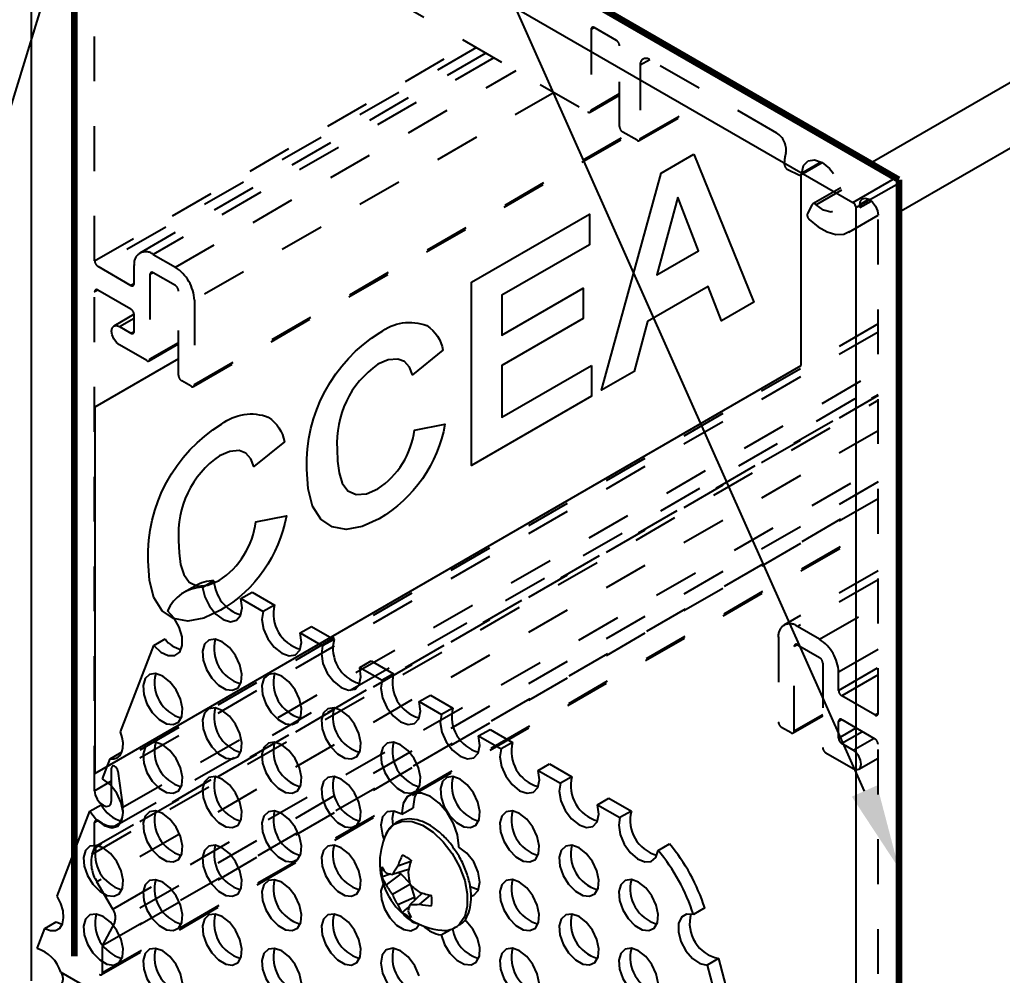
# Model space of a CAD drawing. Extents: x 0 to 13.3, y -7.3 to 0.
# Drawn here: x 2.939 to 5.13, y -5.794 to -3.664 of the extents above; entities that cross this region are included whole.
import ezdxf
from ezdxf import colors
from ezdxf.entities.mleader import LeaderData, LeaderLine
from ezdxf.math import Vec2, Vec3

# ---------------------------------------------------------------- set-up
doc = ezdxf.new("R2010")
doc.units = 0
doc.header["$LTSCALE"] = 0.5
doc.header["$MEASUREMENT"] = 0
doc.linetypes.add('HIDDEN2', pattern=[0.1875, 0.125, -0.0625])
for name, color, linetype in [('Brackets', 181, 'CONTINUOUS'), ('End Cap', 92, 'CONTINUOUS'), ('FAB DWG', 221, 'CONTINUOUS'), ('Hardware', 242, 'CONTINUOUS'), ('Housing', 150, 'CONTINUOUS')]:
    doc.layers.add(name, color=color, linetype=linetype)
doc.styles.add('LSAD_Standard', font='arial.ttf')

msp = doc.modelspace()

# ---------------------------------------------------------------- linework, layer by layer
at = {"layer": 'Brackets', "transparency": 16777216}
for p, q in [((3.33, -4.926), (3.3046, -4.9406)), ((3.3717, -4.9144), (3.3464, -4.929)), ((3.4316, -4.9542), (3.457, -4.9395)), ((3.457, -4.9395), (3.5069, -4.9684)), ((3.4316, -4.9542), (3.4815, -4.983)), ((3.5069, -4.9684), (3.4815, -4.983)), ((3.5642, -5.0307), (3.5895, -5.0161)), ((3.5895, -5.0161), (3.6395, -5.0449)), ((3.5642, -5.0307), (3.6141, -5.0596)), ((3.1634, -5.2512), (3.2375, -5.0588)), ((3.2375, -5.0588), (3.2629, -5.0441)), ((3.6395, -5.0449), (3.6141, -5.0596)), ((3.6967, -5.1073), (3.7221, -5.0926)), ((3.7221, -5.0926), (3.7721, -5.1214)), ((3.6967, -5.1073), (3.7467, -5.1361)), ((3.7721, -5.1214), (3.7467, -5.1361)), ((3.8293, -5.1838), (3.8547, -5.1691)), ((3.8547, -5.1691), (3.9047, -5.198)), ((3.8293, -5.1838), (3.8793, -5.2126)), ((3.9047, -5.198), (3.8793, -5.2126)), ((3.9619, -5.2603), (3.9873, -5.2457)), ((3.9873, -5.2457), (4.0372, -5.2745)), ((3.9619, -5.2603), (4.0119, -5.2892)), ((4.0372, -5.2745), (4.0119, -5.2892)), ((3.1402, -5.3114), (3.1656, -5.2967)), ((3.1231, -5.3557), (3.1402, -5.3114)), ((4.0945, -5.3369), (4.1199, -5.3222)), ((4.1199, -5.3222), (4.1698, -5.3511)), ((4.0945, -5.3369), (4.1444, -5.3657)), ((4.1698, -5.3511), (4.1444, -5.3657)), ((4.2271, -5.4134), (4.2524, -5.3988)), ((4.2524, -5.3988), (4.3024, -5.4276)), ((3.0224, -5.6171), (3.0952, -5.4281)), ((3.0952, -5.4281), (3.1206, -5.4135)), ((3.7907, -5.4349), (3.816, -5.4202)), ((3.7907, -5.4319), (3.7907, -5.4349)), ((3.816, -5.4173), (3.816, -5.4202)), ((4.2271, -5.4134), (4.277, -5.4422)), ((4.3024, -5.4276), (4.277, -5.4422)), ((3.9179, -5.5083), (3.9179, -5.5054)), ((4.3622, -5.5155), (4.3876, -5.5008)), ((4.4661, -5.6437), (4.4407, -5.6583)), ((2.9774, -5.7339), (2.9945, -5.6896)), ((2.9945, -5.6896), (3.0199, -5.6749)), ((3.8782, -5.7037), (3.8983, -5.6921)), ((4.4965, -5.7563), (4.4711, -5.7709)), ((4.4965, -5.7563), (4.5706, -6.0343)), ((4.4711, -5.7709), (4.5452, -6.049)), ((3.0306, -5.7868), (3.087, -5.8193))]:
    msp.add_line(p, q, dxfattribs=at)
at = {"layer": 'Brackets', "transparency": 16777216, "flags": 128}
for points in [[(3.3464, -4.929), (3.3513, -4.9501), (3.3617, -4.971), (3.3761, -4.9887), (3.3925, -5.0007), (3.4086, -5.0055), (3.4221, -5.0022), (3.4311, -4.9914), (3.4344, -4.9746), (3.4316, -4.9542)], [(3.2375, -5.0588), (3.2533, -5.0733), (3.2698, -5.0811), (3.2845, -5.081), (3.2955, -5.0732), (3.3013, -5.0586), (3.3009, -5.0393), (3.2945, -5.0181), (3.283, -4.9978), (3.2679, -4.9813)], [(3.4815, -4.983), (3.4787, -5.0007), (3.4823, -5.022), (3.492, -5.0437), (3.5062, -5.0626), (3.5228, -5.076), (3.5395, -5.0819), (3.5537, -5.0793), (3.5634, -5.0687), (3.567, -5.0517), (3.5642, -5.0307)], [(3.3903, -5.0505), (3.3743, -5.0447), (3.3605, -5.0466), (3.3507, -5.056), (3.3462, -5.0714), (3.3477, -5.091), (3.355, -5.1119), (3.367, -5.1315), (3.3821, -5.147), (3.3984, -5.1564), (3.4135, -5.1584), (3.4255, -5.1527), (3.4328, -5.1401), (3.4343, -5.1222), (3.4298, -5.1016), (3.42, -5.081), (3.4062, -5.0632), (3.3903, -5.0505)], [(3.6141, -5.0596), (3.6112, -5.0772), (3.6149, -5.0985), (3.6245, -5.1202), (3.6388, -5.1392), (3.6554, -5.1526), (3.6721, -5.1584), (3.6863, -5.1559), (3.6959, -5.1453), (3.6996, -5.1282), (3.6967, -5.1073)], [(3.2577, -5.1271), (3.2417, -5.1213), (3.2279, -5.1232), (3.2181, -5.1325), (3.2137, -5.148), (3.2152, -5.1675), (3.2224, -5.1885), (3.2344, -5.2081), (3.2496, -5.2236), (3.2658, -5.233), (3.2809, -5.2349), (3.2929, -5.2292), (3.3002, -5.2166), (3.3017, -5.1988), (3.2972, -5.1782), (3.2874, -5.1576), (3.2736, -5.1397), (3.2577, -5.1271)], [(3.5228, -5.1271), (3.5069, -5.1213), (3.4931, -5.1232), (3.4833, -5.1325), (3.4788, -5.148), (3.4803, -5.1675), (3.4876, -5.1885), (3.4996, -5.208), (3.5147, -5.2236), (3.531, -5.2329), (3.5461, -5.2349), (3.5581, -5.2292), (3.5653, -5.2166), (3.5668, -5.1988), (3.5624, -5.1782), (3.5526, -5.1576), (3.5388, -5.1397), (3.5228, -5.1271)], [(3.7467, -5.1361), (3.7438, -5.1538), (3.7475, -5.175), (3.7571, -5.1967), (3.7713, -5.2157), (3.788, -5.2291), (3.8047, -5.235), (3.8189, -5.2324), (3.8285, -5.2218), (3.8322, -5.2048), (3.8293, -5.1838)], [(3.3903, -5.2036), (3.3743, -5.1978), (3.3605, -5.1997), (3.3507, -5.2091), (3.3462, -5.2245), (3.3477, -5.2441), (3.355, -5.265), (3.367, -5.2846), (3.3821, -5.3001), (3.3984, -5.3095), (3.4135, -5.3115), (3.4255, -5.3058), (3.4328, -5.2932), (3.4343, -5.2753), (3.4298, -5.2547), (3.42, -5.2341), (3.4062, -5.2163), (3.3903, -5.2036)], [(3.6554, -5.2036), (3.6395, -5.1978), (3.6256, -5.1997), (3.6159, -5.209), (3.6114, -5.2245), (3.6129, -5.2441), (3.6202, -5.265), (3.6322, -5.2846), (3.6473, -5.3001), (3.6635, -5.3095), (3.6787, -5.3114), (3.6907, -5.3057), (3.6979, -5.2931), (3.6994, -5.2753), (3.695, -5.2547), (3.6852, -5.2341), (3.6714, -5.2163), (3.6554, -5.2036)], [(3.8793, -5.2126), (3.8764, -5.2303), (3.8801, -5.2516), (3.8897, -5.2733), (3.9039, -5.2922), (3.9206, -5.3056), (3.9373, -5.3115), (3.9515, -5.3089), (3.9611, -5.2984), (3.9648, -5.2813), (3.9619, -5.2603)], [(3.1402, -5.3114), (3.1488, -5.3114), (3.1563, -5.3088), (3.1624, -5.3036), (3.1666, -5.2961), (3.1689, -5.2866), (3.1691, -5.2756), (3.1672, -5.2636), (3.1634, -5.2512)], [(3.2577, -5.2802), (3.2417, -5.2744), (3.2279, -5.2763), (3.2181, -5.2856), (3.2137, -5.3011), (3.2152, -5.3206), (3.2224, -5.3416), (3.2344, -5.3612), (3.2496, -5.3767), (3.2658, -5.3861), (3.2809, -5.388), (3.2929, -5.3823), (3.3002, -5.3697), (3.3017, -5.3519), (3.2972, -5.3313), (3.2874, -5.3107), (3.2736, -5.2928), (3.2577, -5.2802)], [(3.5228, -5.2802), (3.5069, -5.2744), (3.4931, -5.2763), (3.4833, -5.2856), (3.4788, -5.3011), (3.4803, -5.3206), (3.4876, -5.3416), (3.4996, -5.3611), (3.5147, -5.3767), (3.531, -5.386), (3.5461, -5.388), (3.5581, -5.3823), (3.5653, -5.3697), (3.5668, -5.3519), (3.5624, -5.3313), (3.5526, -5.3107), (3.5388, -5.2928), (3.5228, -5.2802)], [(3.788, -5.2801), (3.772, -5.2744), (3.7582, -5.2763), (3.7484, -5.2856), (3.744, -5.3011), (3.7455, -5.3206), (3.7527, -5.3416), (3.7647, -5.3611), (3.7799, -5.3766), (3.7961, -5.386), (3.8113, -5.388), (3.8233, -5.3823), (3.8305, -5.3697), (3.832, -5.3519), (3.8276, -5.3313), (3.8178, -5.3106), (3.804, -5.2928), (3.788, -5.2801)], [(4.0119, -5.2892), (4.009, -5.3068), (4.0126, -5.3281), (4.0223, -5.3498), (4.0365, -5.3688), (4.0532, -5.3822), (4.0698, -5.388), (4.084, -5.3855), (4.0937, -5.3749), (4.0973, -5.3579), (4.0945, -5.3369)], [(3.0952, -5.4281), (3.1099, -5.447), (3.127, -5.4599), (3.1438, -5.4648), (3.1577, -5.4611), (3.1666, -5.4492), (3.1692, -5.431), (3.1651, -5.4093), (3.1549, -5.3874), (3.1402, -5.3685), (3.1231, -5.3557)], [(3.3903, -5.3567), (3.3743, -5.3509), (3.3605, -5.3528), (3.3507, -5.3622), (3.3462, -5.3776), (3.3477, -5.3972), (3.355, -5.4181), (3.367, -5.4377), (3.3821, -5.4532), (3.3984, -5.4626), (3.4135, -5.4646), (3.4255, -5.4589), (3.4328, -5.4463), (3.4343, -5.4284), (3.4298, -5.4078), (3.42, -5.3872), (3.4062, -5.3694), (3.3903, -5.3567)], [(3.6554, -5.3567), (3.6395, -5.3509), (3.6256, -5.3528), (3.6159, -5.3621), (3.6114, -5.3776), (3.6129, -5.3972), (3.6202, -5.4181), (3.6322, -5.4377), (3.6473, -5.4532), (3.6635, -5.4626), (3.6787, -5.4645), (3.6907, -5.4588), (3.6979, -5.4462), (3.6994, -5.4284), (3.695, -5.4078), (3.6852, -5.3872), (3.6714, -5.3694), (3.6554, -5.3567)], [(3.9206, -5.3567), (3.9046, -5.3509), (3.8908, -5.3528), (3.881, -5.3621), (3.8766, -5.3776), (3.8781, -5.3971), (3.8853, -5.4181), (3.8973, -5.4377), (3.9125, -5.4532), (3.9287, -5.4626), (3.9439, -5.4645), (3.9559, -5.4588), (3.9631, -5.4462), (3.9646, -5.4284), (3.9601, -5.4078), (3.9504, -5.3872), (3.9366, -5.3693), (3.9206, -5.3567)], [(4.1444, -5.3657), (4.1416, -5.3834), (4.1452, -5.4047), (4.1549, -5.4264), (4.1691, -5.4453), (4.1858, -5.4587), (4.2024, -5.4646), (4.2166, -5.462), (4.2263, -5.4514), (4.2299, -5.4344), (4.2271, -5.4134)], [(3.9179, -5.5054), (3.9148, -5.4809), (3.9058, -5.4552), (3.8917, -5.4308), (3.874, -5.4101), (3.8543, -5.3952), (3.8346, -5.3874), (3.8169, -5.3876), (3.8028, -5.3958), (3.7938, -5.411), (3.7907, -5.4319)], [(3.8238, -5.3866), (3.8192, -5.3964), (3.816, -5.4173)], [(3.2577, -5.4333), (3.2417, -5.4275), (3.2279, -5.4294), (3.2181, -5.4387), (3.2137, -5.4542), (3.2152, -5.4737), (3.2224, -5.4947), (3.2344, -5.5143), (3.2496, -5.5298), (3.2658, -5.5392), (3.2809, -5.5411), (3.2929, -5.5354), (3.3002, -5.5228), (3.3017, -5.505), (3.2972, -5.4844), (3.2874, -5.4638), (3.2736, -5.4459), (3.2577, -5.4333)], [(3.5228, -5.4333), (3.5069, -5.4275), (3.4931, -5.4294), (3.4833, -5.4387), (3.4788, -5.4542), (3.4803, -5.4737), (3.4876, -5.4947), (3.4996, -5.5142), (3.5147, -5.5298), (3.531, -5.5391), (3.5461, -5.5411), (3.5581, -5.5354), (3.5653, -5.5228), (3.5668, -5.505), (3.5624, -5.4844), (3.5526, -5.4638), (3.5388, -5.4459), (3.5228, -5.4333)], [(3.7907, -5.4349), (3.7729, -5.4276), (3.7577, -5.4296), (3.7474, -5.4406), (3.7438, -5.4588), (3.7474, -5.4811), (3.7509, -5.4905)], [(3.7721, -5.4275), (3.7692, -5.4441), (3.7707, -5.4583)], [(4.0532, -5.4332), (4.0372, -5.4274), (4.0234, -5.4293), (4.0136, -5.4387), (4.0092, -5.4541), (4.0107, -5.4737), (4.0179, -5.4946), (4.0299, -5.5142), (4.045, -5.5297), (4.0613, -5.5391), (4.0764, -5.5411), (4.0884, -5.5354), (4.0957, -5.5227), (4.0972, -5.5049), (4.0927, -5.4843), (4.0829, -5.4637), (4.0691, -5.4459), (4.0532, -5.4332)], [(4.277, -5.4422), (4.2741, -5.4594), (4.2775, -5.48), (4.2865, -5.5012), (4.3, -5.5201), (4.3161, -5.5339), (4.3325, -5.5407), (4.3469, -5.5397), (4.3573, -5.5308), (4.3622, -5.5155)], [(3.1251, -5.5098), (3.1091, -5.5041), (3.0953, -5.506), (3.0855, -5.5153), (3.0811, -5.5308), (3.0826, -5.5503), (3.0898, -5.5713), (3.1018, -5.5908), (3.117, -5.6064), (3.1332, -5.6157), (3.1484, -5.6177), (3.1604, -5.612), (3.1676, -5.5994), (3.1691, -5.5816), (3.1647, -5.561), (3.1549, -5.5404), (3.1411, -5.5225), (3.1251, -5.5098)], [(3.3903, -5.5098), (3.3743, -5.504), (3.3605, -5.506), (3.3507, -5.5153), (3.3462, -5.5307), (3.3477, -5.5503), (3.355, -5.5712), (3.367, -5.5908), (3.3821, -5.6063), (3.3984, -5.6157), (3.4135, -5.6177), (3.4255, -5.612), (3.4328, -5.5994), (3.4343, -5.5815), (3.4298, -5.5609), (3.42, -5.5403), (3.4062, -5.5225), (3.3903, -5.5098)], [(3.6554, -5.5098), (3.6395, -5.504), (3.6256, -5.5059), (3.6159, -5.5152), (3.6114, -5.5307), (3.6129, -5.5503), (3.6202, -5.5712), (3.6322, -5.5908), (3.6473, -5.6063), (3.6635, -5.6157), (3.6787, -5.6176), (3.6907, -5.6119), (3.6979, -5.5993), (3.6994, -5.5815), (3.695, -5.5609), (3.6852, -5.5403), (3.6714, -5.5225), (3.6554, -5.5098)], [(3.9451, -5.6174), (3.9509, -5.6154), (3.9612, -5.6045), (3.9648, -5.5863), (3.9612, -5.564), (3.9509, -5.5411), (3.9356, -5.5215), (3.9179, -5.5083)], [(4.1858, -5.5097), (4.1698, -5.504), (4.156, -5.5059), (4.1462, -5.5152), (4.1417, -5.5307), (4.1432, -5.5502), (4.1505, -5.5712), (4.1625, -5.5907), (4.1776, -5.6063), (4.1939, -5.6156), (4.209, -5.6176), (4.221, -5.6119), (4.2283, -5.5993), (4.2298, -5.5815), (4.2253, -5.5609), (4.2155, -5.5403), (4.2017, -5.5224), (4.1858, -5.5097)], [(3.2577, -5.5864), (3.2417, -5.5806), (3.2279, -5.5825), (3.2181, -5.5918), (3.2137, -5.6073), (3.2152, -5.6268), (3.2224, -5.6478), (3.2344, -5.6674), (3.2496, -5.6829), (3.2658, -5.6923), (3.2809, -5.6942), (3.2929, -5.6885), (3.3002, -5.6759), (3.3017, -5.6581), (3.2972, -5.6375), (3.2874, -5.6169), (3.2736, -5.599), (3.2577, -5.5864)], [(3.5228, -5.5864), (3.5069, -5.5806), (3.4931, -5.5825), (3.4833, -5.5918), (3.4788, -5.6073), (3.4803, -5.6268), (3.4876, -5.6478), (3.4996, -5.6674), (3.5147, -5.6829), (3.531, -5.6922), (3.5461, -5.6942), (3.5581, -5.6885), (3.5653, -5.6759), (3.5668, -5.6581), (3.5624, -5.6375), (3.5526, -5.6169), (3.5388, -5.599), (3.5228, -5.5864)], [(4.0532, -5.5863), (4.0372, -5.5805), (4.0234, -5.5824), (4.0136, -5.5918), (4.0092, -5.6072), (4.0107, -5.6268), (4.0179, -5.6477), (4.0299, -5.6673), (4.045, -5.6828), (4.0613, -5.6922), (4.0764, -5.6942), (4.0884, -5.6885), (4.0957, -5.6758), (4.0972, -5.658), (4.0927, -5.6374), (4.0829, -5.6168), (4.0691, -5.599), (4.0532, -5.5863)], [(4.3183, -5.5863), (4.3024, -5.5805), (4.2886, -5.5824), (4.2788, -5.5917), (4.2743, -5.6072), (4.2758, -5.6267), (4.2831, -5.6477), (4.2951, -5.6673), (4.3102, -5.6828), (4.3265, -5.6922), (4.3416, -5.6941), (4.3536, -5.6884), (4.3608, -5.6758), (4.3623, -5.658), (4.3579, -5.6374), (4.3481, -5.6168), (4.3343, -5.5989), (4.3183, -5.5863)], [(3.7492, -5.5906), (3.7442, -5.6052), (3.7451, -5.6247), (3.7519, -5.6459), (3.7636, -5.6659), (3.7788, -5.682), (3.7952, -5.6919), (3.8107, -5.6943), (3.823, -5.6888), (3.829, -5.68)], [(3.9433, -5.5956), (3.961, -5.6028), (3.9618, -5.6029)], [(2.9945, -5.6896), (3.0072, -5.6941), (3.0187, -5.6937), (3.0279, -5.6885), (3.034, -5.6789), (3.0366, -5.6657), (3.0354, -5.6501), (3.0305, -5.6334), (3.0224, -5.6171)], [(3.1251, -5.6629), (3.1091, -5.6572), (3.0953, -5.6591), (3.0855, -5.6684), (3.0811, -5.6839), (3.0826, -5.7034), (3.0898, -5.7244), (3.1018, -5.7439), (3.117, -5.7595), (3.1332, -5.7688), (3.1484, -5.7708), (3.1604, -5.7651), (3.1676, -5.7525), (3.1691, -5.7347), (3.1647, -5.7141), (3.1549, -5.6935), (3.1411, -5.6756), (3.1251, -5.6629)], [(3.3903, -5.6629), (3.3743, -5.6572), (3.3605, -5.6591), (3.3507, -5.6684), (3.3462, -5.6838), (3.3477, -5.7034), (3.355, -5.7244), (3.367, -5.7439), (3.3821, -5.7594), (3.3984, -5.7688), (3.4135, -5.7708), (3.4255, -5.7651), (3.4328, -5.7525), (3.4343, -5.7347), (3.4298, -5.714), (3.42, -5.6934), (3.4062, -5.6756), (3.3903, -5.6629)], [(3.6554, -5.6629), (3.6395, -5.6571), (3.6256, -5.659), (3.6159, -5.6683), (3.6114, -5.6838), (3.6129, -5.7034), (3.6202, -5.7243), (3.6322, -5.7439), (3.6473, -5.7594), (3.6635, -5.7688), (3.6787, -5.7708), (3.6907, -5.765), (3.6979, -5.7524), (3.6994, -5.7346), (3.695, -5.714), (3.6852, -5.6934), (3.6714, -5.6756), (3.6554, -5.6629)], [(3.8782, -5.7037), (3.8856, -5.7249), (3.8979, -5.7446), (3.9133, -5.7601), (3.9298, -5.7691), (3.9449, -5.7706), (3.9567, -5.7641), (3.9635, -5.7508), (3.9644, -5.7323), (3.9592, -5.7113), (3.9486, -5.6906), (3.9342, -5.6732), (3.9304, -5.6698)], [(4.1858, -5.6628), (4.1698, -5.6571), (4.156, -5.659), (4.1462, -5.6683), (4.1417, -5.6838), (4.1432, -5.7033), (4.1505, -5.7243), (4.1625, -5.7438), (4.1776, -5.7594), (4.1939, -5.7687), (4.209, -5.7707), (4.221, -5.765), (4.2283, -5.7524), (4.2298, -5.7346), (4.2253, -5.714), (4.2155, -5.6934), (4.2017, -5.6755), (4.1858, -5.6628)], [(4.4407, -5.6583), (4.4256, -5.6574), (4.4141, -5.6644), (4.4077, -5.6783), (4.4073, -5.6971), (4.413, -5.7183), (4.424, -5.7389), (4.4388, -5.7559), (4.4552, -5.7671), (4.4711, -5.7709)], [(3.0199, -5.6749), (3.0326, -5.6794), (3.0338, -5.6796)], [(3.2577, -5.7395), (3.2417, -5.7337), (3.2279, -5.7356), (3.2181, -5.7449), (3.2137, -5.7604), (3.2152, -5.7799), (3.2224, -5.8009), (3.2344, -5.8205), (3.2496, -5.836), (3.2658, -5.8454), (3.2809, -5.8473), (3.2929, -5.8416), (3.3002, -5.829), (3.3017, -5.8112), (3.2972, -5.7906), (3.2874, -5.77), (3.2736, -5.7521), (3.2577, -5.7395)], [(3.5228, -5.7395), (3.5069, -5.7337), (3.4931, -5.7356), (3.4833, -5.7449), (3.4788, -5.7604), (3.4803, -5.7799), (3.4876, -5.8009), (3.4996, -5.8205), (3.5147, -5.836), (3.531, -5.8453), (3.5461, -5.8473), (3.5581, -5.8416), (3.5653, -5.829), (3.5668, -5.8112), (3.5624, -5.7906), (3.5526, -5.77), (3.5388, -5.7521), (3.5228, -5.7395)], [(3.829, -5.7949), (3.8193, -5.7725), (3.8047, -5.7529), (3.7875, -5.7392), (3.7704, -5.7335), (3.756, -5.7368), (3.7467, -5.7485), (3.7438, -5.7668), (3.7479, -5.7888), (3.7583, -5.8111), (3.7733, -5.8301), (3.7907, -5.8429)], [(4.0532, -5.7394), (4.0372, -5.7336), (4.0234, -5.7355), (4.0136, -5.7449), (4.0092, -5.7603), (4.0107, -5.7799), (4.0179, -5.8008), (4.0299, -5.8204), (4.045, -5.8359), (4.0613, -5.8453), (4.0764, -5.8473), (4.0884, -5.8416), (4.0957, -5.8289), (4.0972, -5.8111), (4.0927, -5.7905), (4.0829, -5.7699), (4.0691, -5.7521), (4.0532, -5.7394)], [(4.3183, -5.7394), (4.3024, -5.7336), (4.2886, -5.7355), (4.2788, -5.7448), (4.2743, -5.7603), (4.2758, -5.7798), (4.2831, -5.8008), (4.2951, -5.8204), (4.3102, -5.8359), (4.3265, -5.8453), (4.3416, -5.8472), (4.3536, -5.8415), (4.3608, -5.8289), (4.3623, -5.8111), (4.3579, -5.7905), (4.3481, -5.7699), (4.3343, -5.752), (4.3183, -5.7394)]]:
    msp.add_lwpolyline(points, dxfattribs=at)
at = {"layer": 'Brackets', "transparency": 16777216}
for centre, radius, start, end in [((3.3489, -5.0178), 0.0889, 91.6214, 155.6958), ((3.3741, -5.0037), 0.0894, 91.5119, 119.5973), ((3.4565, -4.9094), 0.0849, 183.3207, 252.8692), ((3.5863, -4.9883), 0.0818, 165.8702, 254.2644), ((3.31, -5.01), 0.0582, 215.864, 258.9769), ((3.4535, -5.0651), 0.0816, 165.5959, 254.3987), ((3.7189, -5.0649), 0.0818, 165.8702, 254.2644), ((3.3209, -5.1416), 0.0816, 165.5959, 254.3987), ((3.586, -5.1416), 0.0816, 165.5959, 254.3987), ((3.8514, -5.1414), 0.0818, 165.8702, 254.2644), ((3.4535, -5.2182), 0.0816, 165.5959, 254.3987), ((3.7186, -5.2181), 0.0816, 165.5959, 254.3987), ((3.984, -5.218), 0.0818, 165.8702, 254.2644), ((3.3209, -5.2947), 0.0816, 165.5959, 254.3987), ((3.586, -5.2947), 0.0816, 165.5959, 254.3987), ((3.8512, -5.2947), 0.0816, 165.5959, 254.3987), ((4.1166, -5.2945), 0.0818, 165.8702, 254.2644), ((3.4535, -5.3713), 0.0816, 165.5959, 254.3987), ((3.7186, -5.3712), 0.0816, 165.5959, 254.3987), ((3.9838, -5.3712), 0.0816, 165.5959, 254.3987), ((4.2492, -5.371), 0.0818, 165.8702, 254.2644), ((3.184, -5.3809), 0.0713, 207.2229, 255.6818), ((3.3209, -5.4478), 0.0816, 165.5959, 254.3987), ((3.586, -5.4478), 0.0816, 165.5959, 254.3987), ((4.1164, -5.4478), 0.0816, 165.5959, 254.3987), ((4.3804, -5.4483), 0.0807, 165.1031, 255.0316), ((3.1883, -5.5244), 0.0816, 165.5959, 254.3987), ((3.4535, -5.5244), 0.0816, 165.5959, 254.3987), ((3.7186, -5.5243), 0.0816, 165.5959, 254.3987), ((4.249, -5.5243), 0.0816, 165.5959, 254.3987), ((4.0375, -5.7868), 0.4232, 17.6797, 39.8817), ((4.0628, -5.7722), 0.4232, 17.6797, 39.8817), ((3.3209, -5.6009), 0.0816, 165.5959, 254.3987), ((3.586, -5.6009), 0.0816, 165.5959, 254.3987), ((4.1164, -5.6009), 0.0816, 165.5959, 254.3987), ((4.3815, -5.6008), 0.0816, 165.5959, 254.3987), ((3.1883, -5.6775), 0.0816, 165.5959, 254.3987), ((3.4535, -5.6775), 0.0816, 165.5959, 254.3987), ((3.7186, -5.6774), 0.0816, 165.5959, 254.3987), ((3.8429, -5.619), 0.0621, 218.4114, 255.4135), ((4.249, -5.6774), 0.0816, 165.5959, 254.3987), ((4.5123, -5.6778), 0.08, 164.9708, 258.5599), ((3.8902, -5.6302), 0.0745, 226.3966, 260.7197), ((3.9841, -5.6779), 0.0812, 188.7364, 254.093), ((2.9528, -5.8119), 0.0818, 17.8851, 72.4908), ((3.3209, -5.754), 0.0816, 165.5959, 254.3987), ((3.586, -5.754), 0.0816, 165.5959, 254.3987), ((3.8519, -5.7541), 0.0824, 165.6219, 244.161), ((4.1164, -5.754), 0.0816, 165.5959, 254.3987), ((4.3815, -5.7539), 0.0816, 165.5959, 254.3987)]:
    msp.add_arc(centre, radius, start, end, dxfattribs=at)
msp.add_open_spline([(3.0306, -5.7868), (3.0319, -5.7896), (3.0343, -5.795), (3.035, -5.8034), (3.033, -5.8108), (3.0283, -5.8168), (3.0213, -5.821), (3.0084, -5.8245), (2.9979, -5.8232), (2.9903, -5.8223)], degree=3, knots=[0, 0, 0, 0, 0.12992, 0.242037, 0.343623, 0.444264, 0.553789, 0.679972, 1, 1, 1, 1], dxfattribs=at)
at = {"layer": 'End Cap', "transparency": 16777216}
for p, q in [((3.0669, -2.9631), (4.8913, -4.0162)), ((2.9648, -5.8058), (2.9648, -3.022)), ((2.9718, -3.018), (4.7962, -4.0711)), ((4.7962, -4.0711), (4.8913, -4.0162)), ((4.8984, -4.0285), (4.8032, -4.0834)), ((4.8984, -4.0285), (4.8984, -6.7856)), ((4.8032, -4.0834), (4.8032, -6.8386))]:
    msp.add_line(p, q, dxfattribs=at)
for centre in [(4.883, -4.0292), (4.7879, -4.0841)]:
    msp.add_arc(centre, 0.0154, 2.6055, 57.3945, dxfattribs=at)
at = {"layer": 'FAB DWG', "color": 1, "lineweight": 90, "transparency": 16777216}
for p, q in [((3.0599, -2.9589), (3.0599, -5.7509)), ((4.8984, -4.0204), (3.0599, -2.9589)), ((4.8984, -4.0204), (4.8984, -6.5544))]:
    msp.add_line(p, q, dxfattribs=at)
at = {"layer": 'Hardware', "transparency": 16777216}
for p, q in [((4.6808, -4.4348), (4.6808, -4.0093)), ((3.2928, -4.4196), (3.1062, -4.5273)), ((3.1062, -5.3438), (4.6808, -4.4348)), ((3.1062, -4.5273), (3.1062, -5.3438)), ((3.8108, -5.5399), (3.7816, -5.5507)), ((3.8059, -5.5578), (3.7698, -5.5687)), ((3.7833, -5.5647), (3.7887, -5.5678)), ((3.7658, -5.5678), (3.7464, -5.5749)), ((3.7887, -5.5678), (3.7558, -5.592)), ((3.7887, -5.5678), (3.8082, -5.5884)), ((3.8088, -5.5912), (3.7698, -5.6138)), ((3.811, -5.5932), (3.8191, -5.6204)), ((3.8191, -5.6204), (3.7816, -5.6368)), ((3.8363, -5.6105), (3.8088, -5.6363)), ((3.8191, -5.6204), (3.8191, -5.6267)), ((3.8542, -5.6152), (3.8304, -5.6351))]:
    msp.add_line(p, q, dxfattribs=at)
for points in [[(4.4419, -3.9637), (4.5758, -4.2934), (4.5037, -4.3351), (4.4739, -4.2581), (4.3382, -4.3364), (4.3084, -4.4478), (4.2359, -4.4897), (4.3691, -4.0057)], [(4.4058, -4.0594), (4.3595, -4.2327), (4.4523, -4.1791)], [(4.2132, -4.4347), (4.2132, -4.5028), (3.9458, -4.6572), (3.9458, -4.2489), (4.2087, -4.0971), (4.2087, -4.1652), (4.0138, -4.2777), (4.0138, -4.3667), (4.1951, -4.262), (4.1951, -4.33), (4.0138, -4.4347), (4.0138, -4.5499)]]:
    msp.add_lwpolyline(points, close=True, dxfattribs=at)
at = {"layer": 'Hardware', "transparency": 16777216, "flags": 128}
for points in [[(3.6466, -4.6207), (3.6475, -4.648), (3.6509, -4.6738), (3.6578, -4.6965), (3.67, -4.7136), (3.6889, -4.722), (3.712, -4.7204), (3.7371, -4.7096, 0.218563), (3.8188, -4.5786), (3.8868, -4.5656, -0.21946), (3.7399, -4.776), (3.7025, -4.7933), (3.6669, -4.8001), (3.6355, -4.7944), (3.61, -4.7772), (3.5915, -4.7478), (3.5815, -4.7096), (3.5786, -4.6659, -0.269109), (3.7423, -4.3611, -0.264186), (3.8465, -4.3456, -0.208222), (3.8823, -4.4007), (3.8143, -4.4556), (3.8077, -4.4381), (3.7967, -4.4259), (3.7816, -4.4201), (3.7605, -4.4218), (3.7375, -4.4319, 0.265668)], [(3.2931, -4.8248), (3.294, -4.8521), (3.2974, -4.8779), (3.3043, -4.9006), (3.3165, -4.9177), (3.3353, -4.9261), (3.3585, -4.9245), (3.3836, -4.9137, 0.218563), (3.4653, -4.7827), (3.5333, -4.7697, -0.21946), (3.3863, -4.9801), (3.3489, -4.9974), (3.3133, -5.0042), (3.2819, -4.9985), (3.2565, -4.9813), (3.238, -4.9519), (3.228, -4.9137), (3.2251, -4.87, -0.269109), (3.3887, -4.5652, -0.264186), (3.493, -4.5497, -0.208222), (3.5288, -4.6048), (3.4608, -4.6597), (3.4542, -4.6422), (3.4431, -4.63), (3.4281, -4.6242), (3.4069, -4.6259), (3.384, -4.636, 0.265668)]]:
    msp.add_lwpolyline(points, format="xyb", close=True, dxfattribs=at)
msp.add_lwpolyline([(3.756, -5.4784), (3.76, -5.4712), (3.7739, -5.4571), (3.7922, -5.4502), (3.8136, -5.4509), (3.8369, -5.4592), (3.8606, -5.4746), (3.8831, -5.496), (3.9031, -5.5223), (3.9194, -5.5516), (3.9308, -5.5822), (3.9367, -5.6121), (3.9367, -5.6395), (3.9308, -5.6626), (3.9194, -5.68), (3.9145, -5.6843)], dxfattribs=at)
at = {"layer": 'Hardware', "transparency": 16777216}
for centre, radius, start, end in [((3.8925, -5.5429), 0.151, 154.7008, 265.2938), ((3.9646, -5.6105), 0.1925, 153.8836, 161.8938), ((3.7648, -5.5954), 0.0746, 51.1806, 68.8248), ((4.0944, -5.6267), 0.2967, 162.4504, 167.78), ((3.8201, -5.5635), 0.0746, 171.1794, 188.8206), ((3.8036, -5.5225), 0.0644, 207.294, 222.063), ((3.9144, -5.6507), 0.1662, 143.0124, 150.4521), ((4.0273, -5.5427), 0.2238, 185.4463, 192.5419), ((3.8156, -5.548), 0.0742, 201.2615, 216.3895), ((3.7835, -5.4733), 0.0964, 253.2757, 261.8218), ((3.8795, -5.5277), 0.1394, 207.4879, 218.1386), ((3.9601, -5.4264), 0.2238, 227.4587, 234.5541), ((3.9209, -5.3261), 0.2967, 252.2217, 257.5505), ((3.8993, -5.5618), 0.1395, 201.8619, 212.512), ((3.7832, -5.6273), 0.0746, 351.1794, 8.8206), ((3.8497, -5.6071), 0.0743, 203.6114, 218.7372), ((3.8983, -5.6721), 0.0964, 158.1864, 166.735), ((3.8658, -5.6301), 0.0645, 197.9392, 212.7056), ((3.8101, -5.4701), 0.1662, 269.5543, 276.9926), ((3.87, -5.4467), 0.1925, 258.1085, 266.1181), ((3.8385, -5.5954), 0.0746, 231.1806, 248.8248), ((3.8852, -5.6437), 0.05, 264.1842, 305.8774)]:
    msp.add_arc(centre, radius, start, end, dxfattribs=at)
for points, knots in [([(3.9098, -5.5159), (3.906, -5.5102), (3.8963, -5.4957), (3.8773, -5.4763), (3.8544, -5.459), (3.8306, -5.448), (3.8073, -5.444), (3.7857, -5.4477), (3.7687, -5.4592), (3.759, -5.47), (3.7565, -5.4776), (3.7563, -5.4782)], [0, 0, 0, 0, 0.084551, 0.215516, 0.347151, 0.479786, 0.612909, 0.743191, 0.867564, 0.989162, 1, 1, 1, 1]), ([(3.9191, -5.6819), (3.9217, -5.6801), (3.9299, -5.6747), (3.9386, -5.6592), (3.945, -5.6373), (3.9458, -5.6113), (3.9412, -5.5827), (3.9312, -5.5534), (3.9203, -5.5305), (3.912, -5.5189), (3.9098, -5.5159)], [0, 0, 0, 0, 0.067369, 0.206651, 0.349246, 0.497052, 0.647239, 0.797335, 0.947135, 1, 1, 1, 1]), ([(3.8076, -5.6402), (3.8067, -5.641), (3.8015, -5.6454), (3.7962, -5.6498), (3.7918, -5.6535)], [0, 0, 0, 0, 0.160972, 1, 1, 1, 1])]:
    msp.add_open_spline(points, degree=3, knots=knots, dxfattribs=at)
at = {"layer": 'Housing', "transparency": 16777216}
for p, q in [((4.8347, -3.9836), (7.6629, -2.3508)), ((7.6915, -2.4812), (4.8984, -4.0938))]:
    msp.add_line(p, q, dxfattribs=at)
at = {"layer": 'Housing', "linetype": 'HIDDEN2', "transparency": 16777216}
for p, q in [((3.1058, -4.2011), (3.1058, -3.0911)), ((3.7528, -3.6081), (4.2054, -3.8693)), ((4.2195, -3.6815), (4.2125, -3.6856)), ((4.2125, -3.6856), (4.2125, -3.8652)), ((4.269, -3.7101), (4.2195, -3.6815)), ((3.1058, -4.2011), (3.943, -3.7178)), ((4.2761, -3.902), (4.2761, -3.7223)), ((3.9571, -3.726), (3.1129, -4.2133)), ((3.9783, -3.7382), (3.2062, -4.184)), ((3.9959, -3.7484), (3.2362, -4.1869)), ((4.3433, -3.7529), (4.3221, -3.7652)), ((4.3221, -3.7652), (4.3221, -3.9285)), ((4.6265, -3.9165), (4.3433, -3.7529)), ((3.2857, -4.2155), (4.0454, -3.777)), ((4.1303, -3.8259), (3.3281, -4.289)), ((4.2104, -3.8698), (4.2761, -3.8319)), ((4.2125, -3.8652), (4.2761, -3.8285)), ((4.32, -3.9331), (4.4877, -3.8363)), ((4.3221, -3.9285), (4.4847, -3.8346)), ((3.3261, -4.4814), (4.2959, -3.9215)), ((3.3281, -4.4768), (4.2929, -3.9198)), ((4.315, -3.9326), (4.2832, -3.9142)), ((4.6802, -4.0096), (4.7279, -3.9821)), ((4.6823, -4.0055), (4.7253, -3.9806)), ((4.651, -3.9977), (4.6758, -4.0095)), ((4.7693, -4.0382), (4.707, -4.0742)), ((4.7707, -4.0436), (4.7141, -4.0762)), ((4.8116, -4.0759), (4.832, -4.0641)), ((4.8116, -4.0827), (4.8372, -4.0679)), ((4.7056, -4.0757), (4.695, -4.0957)), ((4.8116, -4.0827), (4.8116, -4.0759)), ((4.787, -4.1371), (4.8524, -4.0994)), ((4.8524, -5.2094), (4.8524, -4.0994)), ((3.2362, -4.1869), (3.2857, -4.2155)), ((3.1129, -4.2133), (3.1867, -4.2559)), ((3.1938, -4.2519), (3.1938, -4.2114)), ((3.2362, -4.2278), (3.2291, -4.2319)), ((3.2857, -4.2563), (3.2362, -4.2278)), ((3.2291, -4.2319), (3.2291, -4.4197)), ((3.1129, -4.2664), (3.1058, -4.2705)), ((3.1058, -5.3823), (3.1058, -4.2705)), ((3.1867, -4.309), (3.1129, -4.2664)), ((3.1867, -4.2559), (3.1938, -4.2519)), ((3.2928, -4.4564), (3.2928, -4.2686)), ((3.3281, -4.289), (3.3281, -4.4768)), ((3.1937, -4.3204), (3.1486, -4.3465)), ((3.1611, -4.3477), (3.1938, -4.3288)), ((3.1938, -4.3584), (3.1938, -4.3213)), ((4.8524, -4.3418), (3.1455, -5.3272)), ((3.1611, -4.3477), (3.1867, -4.3625)), ((3.1867, -4.3625), (3.1938, -4.3584)), ((4.8524, -4.36), (3.1574, -5.3385)), ((3.2221, -4.4237), (3.1611, -4.3885)), ((3.2271, -4.4242), (3.2928, -4.3863)), ((3.2291, -4.4197), (3.2928, -4.3829)), ((3.1687, -5.4188), (4.8524, -4.4469)), ((3.3211, -4.4809), (3.2999, -4.4686)), ((3.156, -5.4582), (4.8524, -4.4789)), ((3.1003, -5.5234), (4.8524, -4.512)), ((4.8524, -4.5016), (3.1054, -5.5101)), ((3.1058, -5.5076), (4.8524, -4.4993)), ((4.8524, -4.58), (3.111, -5.5853)), ((3.1463, -5.6464), (4.8524, -4.6615)), ((4.8524, -4.694), (3.1505, -5.6765)), ((4.8524, -4.7315), (3.1235, -5.7296)), ((3.1242, -5.7265), (4.8524, -4.7288)), ((3.1214, -5.7922), (4.8524, -4.793)), ((3.1235, -5.7876), (4.8524, -4.7896)), ((4.8524, -4.892), (4.6425, -5.0131)), ((4.8524, -4.9123), (4.6725, -5.0161)), ((4.722, -5.0447), (4.8524, -4.9694)), ((4.722, -5.0447), (4.6725, -5.0161)), ((4.6301, -5.0406), (4.6301, -5.2284)), ((4.6725, -5.0569), (4.6655, -5.061)), ((4.6725, -5.0569), (4.722, -5.0855)), ((4.6655, -5.2488), (4.6655, -5.061)), ((4.8524, -5.0674), (4.7644, -5.1182)), ((4.7291, -5.0978), (4.7291, -5.2856)), ((4.7644, -5.1586), (4.8524, -5.1078)), ((4.7644, -5.1586), (4.7644, -5.1182)), ((4.8524, -5.1241), (4.7715, -5.1708)), ((4.8453, -5.2134), (4.7715, -5.1708)), ((4.6655, -5.2488), (4.7291, -5.2121)), ((4.8453, -5.2134), (4.8524, -5.2094)), ((4.6634, -5.2534), (4.7291, -5.2155)), ((4.7715, -5.2239), (4.7644, -5.228)), ((4.7644, -5.2651), (4.7644, -5.228)), ((4.7715, -5.2239), (4.8453, -5.2665)), ((4.6372, -5.2407), (4.6584, -5.2529)), ((4.7644, -5.2651), (4.8037, -5.2425)), ((4.8178, -5.2507), (4.7715, -5.2774)), ((4.7972, -5.2922), (4.7715, -5.2774)), ((4.7972, -5.2922), (4.8435, -5.2654)), ((4.8524, -6.3906), (4.8524, -5.2788)), ((4.7362, -5.2978), (4.7972, -5.333)), ((4.8096, -5.3343), (4.8524, -5.3096)), ((3.1434, -5.404), (3.1434, -5.3318)), ((3.1574, -5.3385), (3.1687, -5.4188)), ((3.1058, -5.3823), (3.1434, -5.3606)), ((3.1129, -5.4489), (3.1058, -5.453)), ((3.1058, -5.5076), (3.1058, -5.453)), ((3.1235, -5.455), (3.1129, -5.4489)), ((3.1003, -5.5234), (3.1054, -5.5101)), ((3.1463, -5.6464), (3.111, -5.5853)), ((3.1242, -5.7265), (3.1505, -5.6765)), ((3.1235, -5.7876), (3.1235, -5.7296))]:
    msp.add_line(p, q, dxfattribs=at)
at = {"layer": 'Housing', "linetype": 'HIDDEN2', "transparency": 16777216, "flags": 128}
for points in [[(4.6823, -4.0055), (4.6863, -3.9885), (4.6963, -3.9782), (4.7108, -3.9759), (4.7277, -3.982), (4.7445, -3.9955), (4.7589, -4.0147), (4.7688, -4.0366), (4.7727, -4.0582), (4.7701, -4.0763), (4.7613, -4.0883), (4.7477, -4.0925), (4.7311, -4.0883), (4.7141, -4.0762)], [(4.7141, -4.0762), (4.7128, -4.0752), (4.7116, -4.0744), (4.7103, -4.0739), (4.7091, -4.0737), (4.708, -4.0738), (4.707, -4.0741), (4.7062, -4.0748), (4.7056, -4.0757)], [(4.8116, -4.0759), (4.8132, -4.0678), (4.8176, -4.0627), (4.8242, -4.0614), (4.832, -4.0641), (4.8398, -4.0704), (4.8464, -4.0793), (4.8508, -4.0895), (4.8524, -4.0994)], [(4.699, -4.1091), (4.7186, -4.1256), (4.7387, -4.1369), (4.7582, -4.1423), (4.7759, -4.1415), (4.7908, -4.1346), (4.8021, -4.122), (4.8092, -4.1043), (4.8116, -4.0827)], [(3.1611, -4.3885), (3.1543, -4.3831), (3.1486, -4.3753), (3.1448, -4.3665), (3.1434, -4.3579), (3.1448, -4.3509), (3.1486, -4.3465), (3.1543, -4.3454), (3.1611, -4.3477)], [(4.7972, -5.333), (4.8039, -5.3354), (4.8097, -5.3343), (4.8135, -5.3298), (4.8148, -5.3228), (4.8135, -5.3142), (4.8097, -5.3054), (4.8039, -5.2976), (4.7972, -5.2922)], [(3.1574, -5.3385), (3.1565, -5.3351), (3.1548, -5.3319), (3.1525, -5.3292), (3.1499, -5.3274), (3.1473, -5.3267), (3.1453, -5.3273), (3.1439, -5.3291), (3.1434, -5.3318)], [(3.1058, -5.3823), (3.1073, -5.3914), (3.1113, -5.4008), (3.1174, -5.409), (3.1246, -5.4148), (3.1318, -5.4173), (3.1379, -5.4161), (3.142, -5.4115), (3.1434, -5.404)], [(3.1235, -5.455), (3.1334, -5.4595), (3.1429, -5.4612), (3.1514, -5.4602), (3.1587, -5.4564), (3.1642, -5.45), (3.1678, -5.4413), (3.1694, -5.4307), (3.1687, -5.4188)]]:
    msp.add_lwpolyline(points, dxfattribs=at)
at = {"layer": 'Housing', "linetype": 'HIDDEN2', "transparency": 16777216}
for centre, radius, start, end in [((4.2168, -3.6849), 0.00437, 50.7967, 189.214), ((4.2607, -3.723), 0.0154, 2.6055, 57.3945), ((4.335, -3.7631), 0.0131, 50.7967, 189.214), ((4.2082, -3.8659), 0.00437, 230.7967, 9.214), ((4.2915, -3.9013), 0.0154, 182.6055, 237.3945), ((4.6042, -3.9533), 0.0431, 351.4942, 58.8493), ((4.3178, -3.9292), 0.00437, 230.7967, 9.214), ((4.7319, -3.9844), 0.0885, 163.772, 180.394), ((4.6584, -3.9845), 0.0151, 182.1454, 240.5902), ((4.6781, -4.0059), 0.00422, 237.714, 6.1642), ((4.7076, -4.0992), 0.0131, 164.2517, 229.0173), ((3.2197, -4.2072), 0.0262, 50.7967, 189.214), ((3.1212, -4.2004), 0.0154, 182.6055, 237.3945), ((3.2335, -4.2312), 0.00437, 50.7967, 189.214), ((3.236, -4.2932), 0.0922, 2.6055, 57.3945), ((3.1102, -4.2698), 0.00437, 50.7967, 189.214), ((3.1895, -4.2526), 0.00437, 230.7967, 9.214), ((3.2774, -4.2693), 0.0154, 2.6055, 57.3945), ((3.1784, -4.322), 0.0154, 2.6055, 57.3945), ((3.1895, -4.3591), 0.00437, 230.7967, 9.214), ((3.2248, -4.4204), 0.00437, 230.7967, 9.214), ((3.3081, -4.4557), 0.0154, 182.6055, 237.3945), ((3.3238, -4.4775), 0.00437, 230.7967, 9.214), ((4.656, -5.0364), 0.0262, 50.7967, 189.214), ((4.6698, -5.0603), 0.00437, 50.7967, 189.214), ((4.6723, -5.1224), 0.0922, 2.6055, 57.3945), ((4.7137, -5.0985), 0.0154, 2.6055, 57.3945), ((4.7798, -5.1579), 0.0154, 182.6055, 237.3945), ((4.8481, -5.2101), 0.00437, 230.7967, 9.214), ((4.6454, -5.2277), 0.0154, 182.6055, 237.3945), ((4.7688, -5.2273), 0.00437, 50.7967, 189.214), ((4.6611, -5.2495), 0.00437, 230.7967, 9.214), ((4.7798, -5.2644), 0.0154, 182.6055, 237.3945), ((4.837, -5.2795), 0.0154, 2.6055, 57.3945), ((4.7444, -5.2849), 0.0154, 182.6055, 237.3945), ((3.1102, -5.4523), 0.00437, 50.7967, 189.214), ((3.0987, -5.5077), 0.00711, 340.0302, 0.9571), ((3.1754, -5.5423), 0.0774, 165.8864, 213.7246), ((3.1185, -5.6656), 0.0338, 341.2244, 34.7514), ((3.1301, -5.7294), 0.0066, 154.0641, 181.5682), ((3.1192, -5.7883), 0.00437, 230.7967, 9.214)]:
    msp.add_arc(centre, radius, start, end, dxfattribs=at)

# ---------------------------------------------------------------- leaders
at = {"layer": 'FAB DWG', "ltscale": 0.5, "transparency": 16777216}
ml = msp.add_multileader_mtext('Standard', dxfattribs=at)
ml.set_content('\\A1;{\\fArial|b1|i0|c0|p34;\\LWIRING NOTE:\\P}SEAL END PLATES WITH PLENUM RATED ALUMINUM TAPE', color=256, style='LSAD_Standard')
ml.set_leader_properties()
ml.build(insert=Vec2(0, 0))
ml.multileader.update_dxf_attribs({"text_left_attachment_type": 2, "dogleg_length": 0.36, "arrow_head_size": 0.1875})
ctx = ml.context
ctx.base_point, ctx.char_height, ctx.arrow_head_size, ctx.landing_gap_size, ctx.plane_origin = Vec3(0.1648, -4.8001), 0.1875, 0.1875, 0.09, Vec3(5.7281, 13.2582)
ctx.left_attachment, ctx.text_align_type = 2, 2
notes = []
notes.append((ctx, [(1, (1, 1, 0), (2.8219, -4.1719), (-1, 0), 0.1297, [(2, [(4.8984, -5.5543), (3.9791, -3.4897), (3.0599, -3.3949)], 0, [])])]))
ctx.mtext.insert, ctx.mtext.width, ctx.mtext.defined_height, ctx.mtext.alignment, ctx.mtext.flow_direction = Vec3(2.6022, -4.0782), 2.351815, 1.4978, 3, 5
for ctx, leaders in notes:
    for number, flags, end, landing, length, lines in leaders:
        leader = LeaderData()
        leader.index, (leader.has_last_leader_line, leader.has_dogleg_vector, leader.attachment_direction) = number, flags
        leader.last_leader_point, leader.dogleg_vector, leader.dogleg_length = Vec3(end), Vec3(landing), length
        for number, points, colour, breaks in lines:
            line = LeaderLine()
            line.index, line.vertices, line.color, line.breaks = number, Vec3.list(points), colors.encode_raw_color(colour), breaks
            leader.lines.append(line)
        ctx.leaders.append(leader)

doc.saveas('drawing.dxf')
